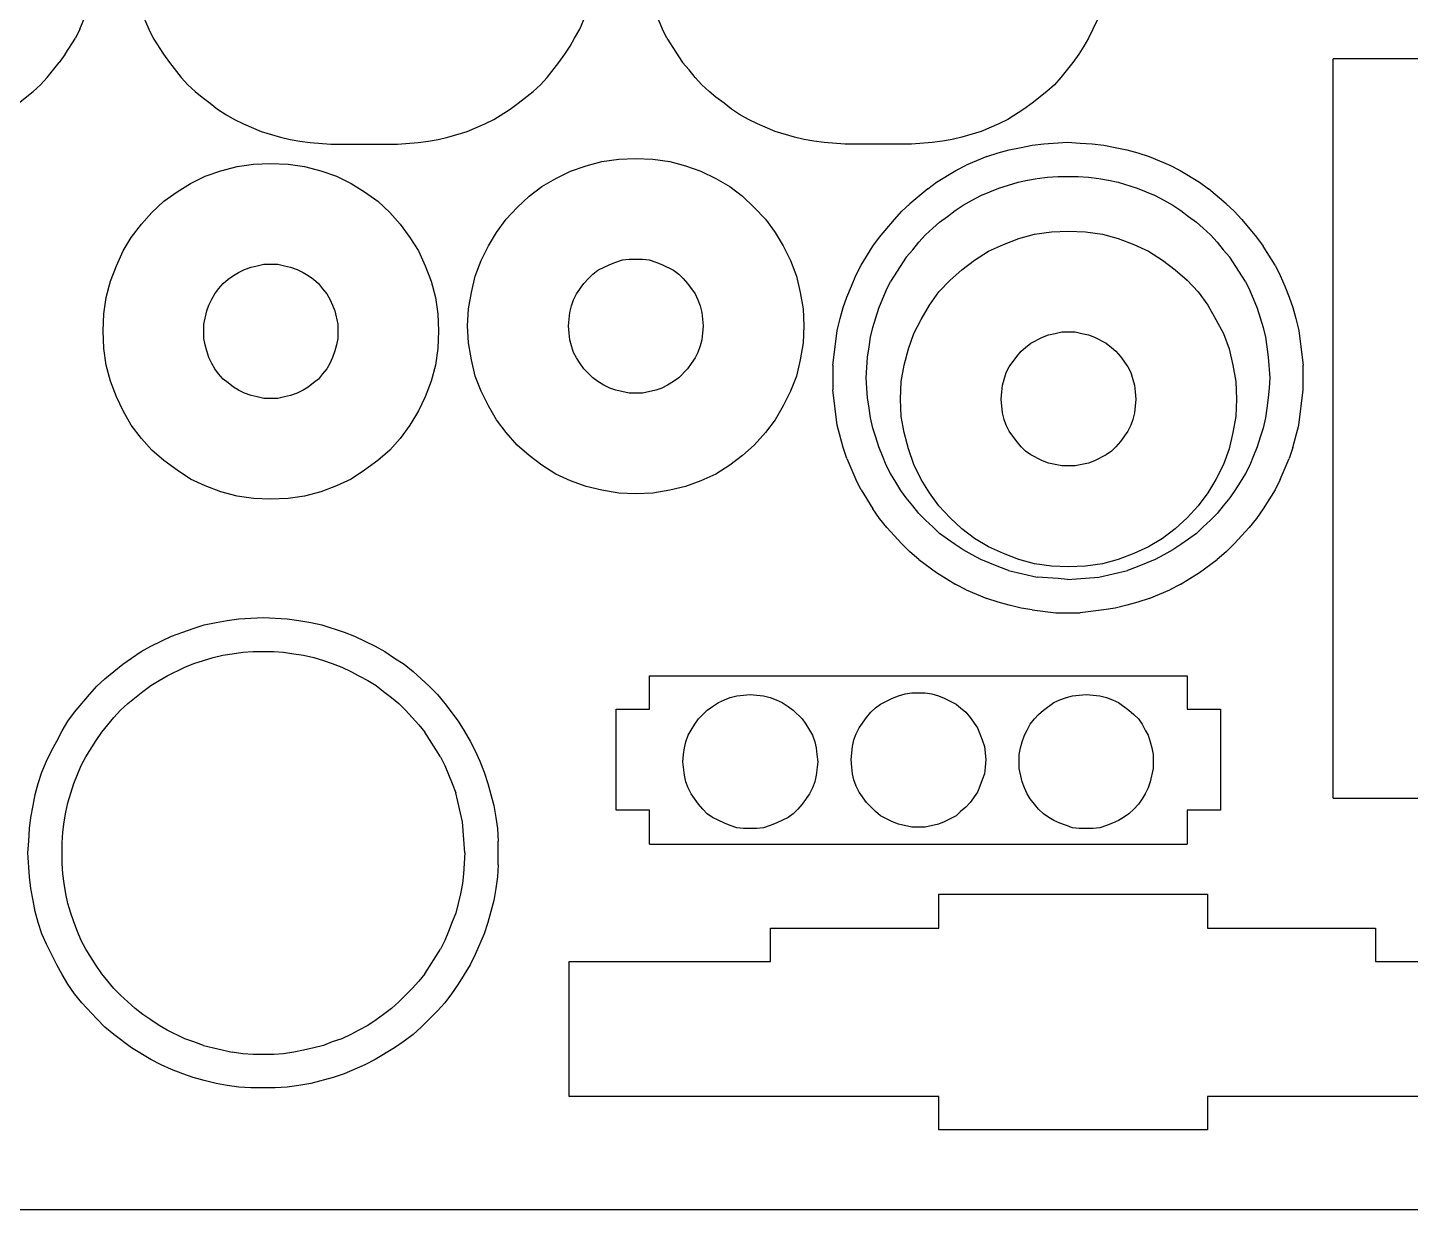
# Model space of a CAD drawing. Extents: x -4070 to 4070, y -2004 to 2004.
# Drawn here: x -255 to 1326, y -2004 to -654 of the extents above; entities that cross this region are included whole.
import ezdxf

# ---------------------------------------------------------------- set-up
doc = ezdxf.new("R2010")
doc.units = 0
doc.header["$MEASUREMENT"] = 0
doc.layers.get('0').update_dxf_attribs({"linetype": 'CONTINUOUS'})

msp = doc.modelspace()

# ---------------------------------------------------------------- linework, layer by layer
for p, q in [((-195.4, -655.6), (-186.9, -635.3)), ((-125.2, -635.3), (-116.7, -655.6)), ((376.1, -655.6), (384.5, -635.3)), ((470.7, -655.6), (462.3, -635.3)), ((967.7, -645.5), (957.6, -665.8)), ((-195.4, -655.6), (-200.5, -665.8)), ((-116.7, -655.6), (-111.6, -665.8)), ((370.1, -665.8), (376.1, -655.6)), ((475.8, -665.8), (470.7, -655.6)), ((-212.3, -684.4), (-200.5, -665.8)), ((-111.6, -665.8), (-99.8, -684.4)), ((359.1, -684.4), (365, -675.1)), ((365, -675.1), (370.1, -665.8)), ((475.8, -665.8), (493.6, -693.7)), ((952.5, -675.1), (946.6, -684.4)), ((957.6, -665.8), (952.5, -675.1)), ((-232.6, -710.7), (-219.1, -693.7)), ((-212.3, -684.4), (-219.1, -693.7)), ((-99.8, -684.4), (-93, -693.7)), ((-93, -693.7), (-79.5, -710.7)), ((338.8, -710.7), (352.3, -693.7)), ((352.3, -693.7), (359.1, -684.4)), ((501.2, -702.2), (493.6, -693.7)), ((939.8, -693.7), (926.2, -710.7)), ((946.6, -684.4), (939.8, -693.7)), ((1390.7, -689.6), (1237.5, -689.6)), ((1237.5, -1534.6), (1237.5, -689.6)), ((-232.6, -710.7), (-240.3, -719.1)), ((-79.5, -710.7), (-71.8, -719.1)), ((331.2, -719.1), (338.8, -710.7)), ((508, -710.7), (501.2, -702.2)), ((515.6, -719.1), (508, -710.7)), ((926.2, -710.7), (918.6, -719.1)), ((-265.7, -740.3), (-248.7, -726.7)), ((-240.3, -719.1), (-248.7, -726.7)), ((-71.8, -719.1), (-63.4, -726.7)), ((-63.4, -726.7), (-55.7, -733.5)), ((305.8, -740.3), (322.7, -726.7)), ((322.7, -726.7), (331.2, -719.1)), ((524.1, -726.7), (515.6, -719.1)), ((531.7, -733.5), (524.1, -726.7)), ((910.2, -726.7), (893.2, -740.3)), ((918.6, -719.1), (910.2, -726.7)), ((-55.7, -733.5), (-46.4, -740.3)), ((-46.4, -740.3), (-38, -747.1)), ((296.5, -747.1), (305.8, -740.3)), ((541, -740.3), (531.7, -733.5)), ((549.5, -747.1), (541, -740.3)), ((893.2, -740.3), (883.9, -747.1)), ((-38, -747.1), (-28.7, -753)), ((-28.7, -753), (-18.5, -758.9)), ((277.8, -758.9), (296.5, -747.1)), ((558.8, -753), (549.5, -747.1)), ((569, -758.9), (558.8, -753)), ((883.9, -747.1), (865.3, -758.9)), ((-18.5, -758.9), (-8.3, -764)), ((-8.3, -764), (12, -772.5)), ((12, -772.5), (34, -779.2)), ((225.3, -779.2), (247.4, -772.5)), ((247.4, -772.5), (267.7, -764)), ((267.7, -764), (277.8, -758.9)), ((579.1, -764), (569, -758.9)), ((599.4, -772.5), (579.1, -764)), ((621.4, -779.2), (599.4, -772.5)), ((834.8, -772.5), (812.8, -779.2)), ((855.1, -764), (834.8, -772.5)), ((865.3, -758.9), (855.1, -764)), ((34, -779.2), (45, -781.8)), ((45, -781.8), (56, -783.5)), ((56, -783.5), (67.9, -785.2)), ((67.9, -785.2), (91.6, -786.9)), ((91.6, -786.9), (167.8, -786.9)), ((167.8, -786.9), (191.5, -785.2)), ((191.5, -785.2), (203.3, -783.5)), ((203.3, -783.5), (214.3, -781.8)), ((214.3, -781.8), (225.3, -779.2)), ((632.5, -781.8), (621.4, -779.2)), ((643.5, -783.5), (632.5, -781.8)), ((655.3, -785.2), (643.5, -783.5)), ((679, -786.9), (655.3, -785.2)), ((755.2, -786.9), (679, -786.9)), ((778.9, -785.2), (755.2, -786.9)), ((790.8, -783.5), (778.9, -785.2)), ((801.8, -781.8), (790.8, -783.5)), ((812.8, -779.2), (801.8, -781.8)), ((880.5, -790.9), (893.2, -788.3)), ((893.2, -788.3), (906.7, -786.6)), ((906.7, -786.6), (933.8, -784.9)), ((933.8, -784.9), (948.2, -785.8)), ((948.2, -785.8), (961.7, -786.6)), ((961.7, -786.6), (975.3, -788.3)), ((975.3, -788.3), (988, -790.9)), ((401.2, -806.8), (420.6, -804.2)), ((420.6, -804.2), (440.1, -803.4)), ((440.1, -803.4), (459.6, -804.2)), ((459.6, -804.2), (479.1, -806.8)), ((841.5, -801), (817.8, -811.2)), ((841.5, -801), (854.2, -796.8)), ((854.2, -796.8), (866.9, -793.4)), ((866.9, -793.4), (880.5, -790.9)), ((988, -790.9), (1001.5, -793.4)), ((1001.5, -793.4), (1014.2, -796.8)), ((1014.2, -796.8), (1026.9, -801)), ((1026.9, -801), (1050.6, -811.2)), ((-52, -823.6), (-34.2, -817.6)), ((-34.2, -817.6), (-15.6, -812.6)), ((-15.6, -812.6), (3, -810)), ((3, -810), (22.5, -809.2)), ((22.5, -809.2), (42.8, -810)), ((42.8, -810), (61.4, -812.6)), ((61.4, -812.6), (80.1, -817.6)), ((80.1, -817.6), (97.9, -823.6)), ((348.7, -826.3), (365.6, -817.8)), ((365.6, -817.8), (383.4, -811.9)), ((383.4, -811.9), (401.2, -806.8)), ((479.1, -806.8), (496.8, -811.9)), ((496.8, -811.9), (514.6, -817.8)), ((514.6, -817.8), (531.6, -826.3)), ((783.9, -830.7), (806, -817.1)), ((806, -817.1), (817.8, -811.2)), ((1050.6, -811.2), (1062.5, -817.1)), ((1062.5, -817.1), (1084.5, -830.7)), ((-84.2, -841.4), (-68.9, -832)), ((-68.9, -832), (-52, -823.6)), ((97.9, -823.6), (114.8, -832)), ((114.8, -832), (130, -841.4)), ((318.2, -846.6), (332.6, -835.6)), ((332.6, -835.6), (348.7, -826.3)), ((531.6, -826.3), (547.6, -835.6)), ((547.6, -835.6), (562, -846.6)), ((773.8, -838.3), (783.9, -830.7)), ((834.7, -845.9), (855.1, -837.4)), ((855.1, -837.4), (877.1, -830.7)), ((877.1, -830.7), (888.1, -828.1)), ((888.1, -828.1), (899.1, -826.4)), ((899.1, -826.4), (910.9, -824.7)), ((910.9, -824.7), (922.8, -823.9)), ((922.8, -823.9), (945.7, -823.9)), ((945.7, -823.9), (957.5, -824.7)), ((957.5, -824.7), (969.4, -826.4)), ((969.4, -826.4), (980.4, -828.1)), ((980.4, -828.1), (991.4, -830.7)), ((991.4, -830.7), (1013.4, -837.4)), ((1013.4, -837.4), (1033.7, -845.9)), ((1084.5, -830.7), (1094.7, -838.3)), ((-113, -865.1), (-99.4, -852.4)), ((-99.4, -852.4), (-84.2, -841.4)), ((130, -841.4), (145.3, -852.4)), ((145.3, -852.4), (158.8, -865.1)), ((304.7, -859.3), (318.2, -846.6)), ((562, -846.6), (575.6, -859.3)), ((773.8, -838.3), (753.5, -855.2)), ((814.4, -856.9), (824.6, -851)), ((824.6, -851), (834.7, -845.9)), ((1033.7, -845.9), (1043.9, -851)), ((1043.9, -851), (1054, -856.9)), ((1115, -855.2), (1094.7, -838.3)), ((-124.8, -878.6), (-113, -865.1)), ((158.8, -865.1), (170.7, -878.6)), ((292, -872.8), (304.7, -859.3)), ((575.6, -859.3), (588.3, -872.8)), ((735.7, -873), (744.1, -863.7)), ((744.1, -863.7), (753.5, -855.2)), ((796.6, -869.6), (805.1, -862.8)), ((805.1, -862.8), (814.4, -856.9)), ((1054, -856.9), (1063.3, -862.8)), ((1063.3, -862.8), (1071.8, -869.6)), ((1115, -855.2), (1124.3, -863.7)), ((1124.3, -863.7), (1132.8, -873)), ((-136.7, -893.8), (-124.8, -878.6)), ((170.7, -878.6), (181.7, -893.8)), ((280.9, -888.1), (292, -872.8)), ((588.3, -872.8), (599.3, -888.1)), ((718.7, -893.3), (735.7, -873)), ((771.2, -890.8), (779.7, -883.1)), ((779.7, -883.1), (787.3, -876.4)), ((787.3, -876.4), (796.6, -869.6)), ((1071.8, -869.6), (1081.1, -876.4)), ((1081.1, -876.4), (1088.7, -883.1)), ((1088.7, -883.1), (1097.2, -890.8)), ((1132.8, -873), (1149.7, -893.3)), ((-146, -909.1), (-136.7, -893.8)), ((181.7, -893.8), (191.8, -909.1)), ((271.6, -903.3), (280.9, -888.1)), ((599.3, -888.1), (608.6, -903.3)), ((711.1, -903.5), (718.7, -893.3)), ((756.8, -907.7), (763.6, -899.2)), ((763.6, -899.2), (771.2, -890.8)), ((860.3, -901.8), (878.1, -895)), ((878.1, -895), (895.9, -889.9)), ((895.9, -889.9), (915.4, -887.4)), ((915.4, -887.4), (934.8, -886.5)), ((934.8, -886.5), (954.3, -887.4)), ((954.3, -887.4), (973.8, -889.9)), ((973.8, -889.9), (991.6, -895)), ((991.6, -895), (1009.3, -901.8)), ((1097.2, -890.8), (1104.8, -899.2)), ((1104.8, -899.2), (1111.6, -907.7)), ((1149.7, -893.3), (1157.3, -903.5)), ((-153.6, -926), (-146, -909.1)), ((191.8, -909.1), (199.5, -926)), ((263.2, -920.2), (271.6, -903.3)), ((608.6, -903.3), (617.1, -920.2)), ((697.6, -925.5), (711.1, -903.5)), ((749.2, -916.2), (731.4, -944.1)), ((749.2, -916.2), (756.8, -907.7)), ((827.3, -919.6), (843.4, -909.4)), ((843.4, -909.4), (860.3, -901.8)), ((1009.3, -901.8), (1026.3, -909.4)), ((1026.3, -909.4), (1042.4, -919.6)), ((1111.6, -907.7), (1119.2, -916.2)), ((1137, -944.1), (1119.2, -916.2)), ((1170.9, -925.5), (1157.3, -903.5)), ((-160.4, -943.8), (-153.6, -926)), ((-13.9, -933.6), (-7.1, -930.3)), ((-7.1, -930.3), (0.5, -927.7)), ((0.5, -927.7), (7.3, -926)), ((7.3, -926), (14.9, -924.3)), ((14.9, -924.3), (31, -924.3)), ((31, -924.3), (38.6, -926)), ((38.6, -926), (45.4, -927.7)), ((45.4, -927.7), (53, -930.3)), ((53, -930.3), (59.8, -933.6)), ((199.5, -926), (206.2, -943.8)), ((256.4, -938), (263.2, -920.2)), ((391, -935.5), (396.9, -931.2)), ((396.9, -931.2), (410.5, -924.5)), ((410.5, -924.5), (417.3, -921.9)), ((417.3, -921.9), (424.9, -919.4)), ((424.9, -919.4), (432.5, -918.5)), ((432.5, -918.5), (447.7, -918.5)), ((447.7, -918.5), (455.4, -919.4)), ((455.4, -919.4), (463, -921.9)), ((463, -921.9), (469.8, -924.5)), ((469.8, -924.5), (483.3, -931.2)), ((483.3, -931.2), (489.2, -935.5)), ((617.1, -920.2), (623.8, -938)), ((691.7, -937.3), (697.6, -925.5)), ((799.4, -942.4), (812.9, -930.6)), ((812.9, -930.6), (827.3, -919.6)), ((1042.4, -919.6), (1056.8, -930.6)), ((1056.8, -930.6), (1070.3, -942.4)), ((1170.9, -925.5), (1176.8, -937.3)), ((-165.5, -962.4), (-160.4, -943.8)), ((-36.8, -952.3), (-31.7, -946.3)), ((-31.7, -946.3), (-25.8, -941.3)), ((-25.8, -941.3), (-19.8, -937)), ((-19.8, -937), (-13.9, -933.6)), ((59.8, -933.6), (65.7, -937)), ((65.7, -937), (71.6, -941.3)), ((71.6, -941.3), (77.5, -946.3)), ((77.5, -946.3), (81.8, -952.3)), ((206.2, -943.8), (211.3, -962.4)), ((252.2, -956.6), (256.4, -938)), ((372.4, -958.3), (380.9, -946.5)), ((380.9, -946.5), (385.9, -940.6)), ((385.9, -940.6), (391, -935.5)), ((489.2, -935.5), (494.3, -940.6)), ((494.3, -940.6), (499.4, -946.5)), ((499.4, -946.5), (507.9, -958.3)), ((623.8, -938), (628.1, -956.6)), ((686.6, -949.2), (691.7, -937.3)), ((726.4, -954.3), (731.4, -944.1)), ((786.7, -956), (799.4, -942.4)), ((1070.3, -942.4), (1083, -956)), ((1137, -944.1), (1142.1, -954.3)), ((1176.8, -937.3), (1181.9, -949.2)), ((-168, -981.1), (-165.5, -962.4)), ((-47.8, -970.9), (-44.4, -964.1)), ((-44.4, -964.1), (-41, -958.2)), ((-41, -958.2), (-36.8, -952.3)), ((81.8, -952.3), (86.8, -958.2)), ((86.8, -958.2), (90.2, -964.1)), ((90.2, -964.1), (93.6, -970.9)), ((211.3, -962.4), (213.8, -981.1)), ((248.8, -975.3), (252.2, -956.6)), ((369, -965.1), (372.4, -958.3)), ((507.9, -958.3), (511.2, -965.1)), ((628.1, -956.6), (631.5, -975.3)), ((677.3, -973.7), (681.5, -961.9)), ((681.5, -961.9), (686.6, -949.2)), ((717.9, -974.6), (726.4, -954.3)), ((775.7, -971.2), (786.7, -956)), ((1083, -956), (1094, -971.2)), ((1142.1, -954.3), (1150.5, -974.6)), ((1181.9, -949.2), (1187, -961.9)), ((1187, -961.9), (1191.2, -973.7)), ((-53.7, -992.9), (-50.3, -977.7)), ((-50.3, -977.7), (-47.8, -970.9)), ((93.6, -970.9), (96.2, -977.7)), ((96.2, -977.7), (99.5, -992.9)), ((247.9, -994.7), (248.8, -975.3)), ((363.1, -994.7), (364.8, -979.5)), ((364.8, -979.5), (366.5, -971.9)), ((366.5, -971.9), (369, -965.1)), ((511.2, -965.1), (513.8, -971.9)), ((513.8, -971.9), (515.5, -979.5)), ((515.5, -979.5), (517.2, -994.7)), ((631.5, -975.3), (632.3, -994.7)), ((673.9, -986.4), (677.3, -973.7)), ((711.1, -996.6), (717.9, -974.6)), ((766.4, -987.3), (775.7, -971.2)), ((1094, -971.2), (1103.3, -987.3)), ((1150.5, -974.6), (1157.3, -996.6)), ((1191.2, -973.7), (1194.6, -986.4)), ((-168.8, -1000.5), (-168, -981.1)), ((-53.7, -1009), (-53.7, -992.9)), ((99.5, -992.9), (99.5, -1009)), ((213.8, -981.1), (214.7, -1000.5)), ((248.8, -1014.2), (247.9, -994.7)), ((363.9, -1003.2), (363.1, -994.7)), ((517.2, -994.7), (516.3, -1003.2)), ((632.3, -994.7), (631.5, -1014.2)), ((670.5, -1000), (673.9, -986.4)), ((757.9, -1003.4), (766.4, -987.3)), ((1103.3, -987.3), (1111.8, -1003.4)), ((1194.6, -986.4), (1198, -1000)), ((-168, -1020.8), (-168.8, -1000.5)), ((-52, -1016.6), (-53.7, -1009)), ((99.5, -1009), (97.9, -1016.6)), ((214.7, -1000.5), (213.8, -1020.8)), ((364.8, -1010.8), (363.9, -1003.2)), ((366.5, -1017.6), (364.8, -1010.8)), ((515.5, -1010.8), (513.8, -1017.6)), ((516.3, -1003.2), (515.5, -1010.8)), ((668.8, -1012.7), (670.5, -1000)), ((706.9, -1018.6), (708.6, -1007.6)), ((708.6, -1007.6), (711.1, -996.6)), ((752, -1021.1), (757.9, -1003.4)), ((891.7, -1014.4), (905.2, -1007.6)), ((905.2, -1007.6), (912, -1005.1)), ((912, -1005.1), (919.6, -1003.4)), ((919.6, -1003.4), (927.2, -1001.7)), ((927.2, -1001.7), (942.5, -1001.7)), ((942.5, -1001.7), (950.1, -1003.4)), ((950.1, -1003.4), (957.7, -1005.1)), ((957.7, -1005.1), (964.5, -1007.6)), ((964.5, -1007.6), (978, -1014.4)), ((1111.8, -1003.4), (1118.6, -1021.1)), ((1157.3, -996.6), (1159.9, -1007.6)), ((1159.9, -1007.6), (1161.6, -1018.6)), ((1198, -1000), (1199.7, -1012.7)), ((-165.5, -1039.5), (-168, -1020.8)), ((-50.3, -1023.4), (-52, -1016.6)), ((-47.8, -1031), (-50.3, -1023.4)), ((96.2, -1023.4), (93.6, -1031)), ((97.9, -1016.6), (96.2, -1023.4)), ((213.8, -1020.8), (211.3, -1039.5)), ((252.2, -1033.7), (248.8, -1014.2)), ((369, -1025.2), (366.5, -1017.6)), ((372.4, -1031.1), (369, -1025.2)), ((511.2, -1025.2), (507.9, -1031.1)), ((513.8, -1017.6), (511.2, -1025.2)), ((631.5, -1014.2), (628.1, -1033.7)), ((665.4, -1039.8), (668.8, -1012.7)), ((705.2, -1030.5), (706.9, -1018.6)), ((746.9, -1039.8), (752, -1021.1)), ((875.6, -1029.6), (880.7, -1023.7)), ((880.7, -1023.7), (885.7, -1019.4)), ((885.7, -1019.4), (891.7, -1014.4)), ((978, -1014.4), (983.9, -1019.4)), ((983.9, -1019.4), (989, -1023.7)), ((989, -1023.7), (994.1, -1029.6)), ((1118.6, -1021.1), (1122.8, -1039.8)), ((1161.6, -1018.6), (1163.2, -1030.5)), ((1199.7, -1012.7), (1203, -1039.8)), ((-160.4, -1058.1), (-165.5, -1039.5)), ((-44.4, -1037.8), (-47.8, -1031)), ((-41, -1043.7), (-44.4, -1037.8)), ((90.2, -1037.8), (86.8, -1043.7)), ((93.6, -1031), (90.2, -1037.8)), ((211.3, -1039.5), (206.2, -1058.1)), ((256.4, -1052.3), (252.2, -1033.7)), ((376.6, -1037.9), (372.4, -1031.1)), ((380.9, -1043.8), (376.6, -1037.9)), ((503.6, -1037.9), (499.4, -1043.8)), ((507.9, -1031.1), (503.6, -1037.9)), ((628.1, -1033.7), (623.8, -1052.3)), ((665.4, -1039.8), (665.4, -1067.7)), ((703.5, -1054.2), (705.2, -1030.5)), ((743.5, -1058.4), (746.9, -1039.8)), ((863.7, -1048.2), (867.1, -1041.5)), ((867.1, -1041.5), (875.6, -1029.6)), ((994.1, -1029.6), (1002.6, -1041.5)), ((1002.6, -1041.5), (1006, -1048.2)), ((1122.8, -1039.8), (1126.2, -1058.4)), ((1163.2, -1030.5), (1164.9, -1054.2)), ((1203, -1067.7), (1203, -1039.8)), ((-153.6, -1075.9), (-160.4, -1058.1)), ((-36.8, -1049.6), (-41, -1043.7)), ((-31.7, -1055.6), (-36.8, -1049.6)), ((-25.8, -1059.8), (-31.7, -1055.6)), ((77.5, -1055.6), (71.6, -1059.8)), ((81.8, -1049.6), (77.5, -1055.6)), ((86.8, -1043.7), (81.8, -1049.6)), ((206.2, -1058.1), (199.5, -1075.9)), ((263.2, -1069.2), (256.4, -1052.3)), ((391, -1054), (380.9, -1043.8)), ((396.9, -1058.2), (391, -1054)), ((403.7, -1062.5), (396.9, -1058.2)), ((483.3, -1058.2), (476.5, -1062.5)), ((489.2, -1054), (483.3, -1058.2)), ((499.4, -1043.8), (489.2, -1054)), ((623.8, -1052.3), (617.1, -1069.2)), ((704.4, -1066), (703.5, -1054.2)), ((742.6, -1078.7), (743.5, -1058.4)), ((859.5, -1062.6), (861.2, -1055.9)), ((861.2, -1055.9), (863.7, -1048.2)), ((1006, -1048.2), (1008.5, -1055.9)), ((1008.5, -1055.9), (1010.2, -1062.6)), ((1126.2, -1058.4), (1127, -1078.7)), ((1164.9, -1054.2), (1164.1, -1066)), ((-19.8, -1064.9), (-25.8, -1059.8)), ((-13.9, -1068.3), (-19.8, -1064.9)), ((-7.1, -1071.6), (-13.9, -1068.3)), ((0.5, -1074.2), (-7.1, -1071.6)), ((7.3, -1075.9), (0.5, -1074.2)), ((45.4, -1074.2), (38.6, -1075.9)), ((53, -1071.6), (45.4, -1074.2)), ((59.8, -1068.3), (53, -1071.6)), ((65.7, -1064.9), (59.8, -1068.3)), ((71.6, -1059.8), (65.7, -1064.9)), ((271.6, -1086.2), (263.2, -1069.2)), ((410.5, -1065.9), (403.7, -1062.5)), ((417.3, -1068.4), (410.5, -1065.9)), ((432.5, -1071.8), (417.3, -1068.4)), ((447.7, -1071.8), (432.5, -1071.8)), ((463, -1068.4), (447.7, -1071.8)), ((469.8, -1065.9), (463, -1068.4)), ((476.5, -1062.5), (469.8, -1065.9)), ((617.1, -1069.2), (608.6, -1086.2)), ((670.5, -1108.3), (665.4, -1067.7)), ((705.2, -1077), (704.4, -1066)), ((857.8, -1078.7), (858.6, -1070.2)), ((858.6, -1070.2), (859.5, -1062.6)), ((1010.2, -1062.6), (1011, -1070.2)), ((1011, -1070.2), (1011.9, -1078.7)), ((1164.1, -1066), (1163.2, -1077)), ((1198, -1108.3), (1203, -1067.7)), ((-146, -1092), (-153.6, -1075.9)), ((14.9, -1077.6), (7.3, -1075.9)), ((31, -1077.6), (14.9, -1077.6)), ((38.6, -1075.9), (31, -1077.6)), ((199.5, -1075.9), (191.8, -1092)), ((280.9, -1102.3), (271.6, -1086.2)), ((608.6, -1086.2), (599.3, -1102.3)), ((706.9, -1088.9), (705.2, -1077)), ((708.6, -1099.9), (706.9, -1088.9)), ((743.5, -1098.2), (742.6, -1078.7)), ((859.5, -1094), (857.8, -1078.7)), ((1011.9, -1078.7), (1010.2, -1094)), ((1127, -1078.7), (1126.2, -1098.2)), ((1161.6, -1088.9), (1159.9, -1099.9)), ((1163.2, -1077), (1161.6, -1088.9)), ((-136.7, -1108.1), (-146, -1092)), ((191.8, -1092), (181.7, -1108.1)), ((292, -1116.7), (280.9, -1102.3)), ((599.3, -1102.3), (588.3, -1116.7)), ((711.1, -1111.7), (708.6, -1099.9)), ((746.9, -1116.8), (743.5, -1098.2)), ((861.2, -1101.6), (859.5, -1094)), ((863.7, -1108.3), (861.2, -1101.6)), ((1008.5, -1101.6), (1006, -1108.3)), ((1010.2, -1094), (1008.5, -1101.6)), ((1126.2, -1098.2), (1122.8, -1116.8)), ((1159.9, -1099.9), (1157.3, -1111.7)), ((-124.8, -1123.3), (-136.7, -1108.1)), ((181.7, -1108.1), (170.7, -1123.3)), ((304.7, -1131.1), (292, -1116.7)), ((588.3, -1116.7), (575.6, -1131.1)), ((677.3, -1133.7), (670.5, -1108.3)), ((714.5, -1121.9), (711.1, -1111.7)), ((717.9, -1132.9), (714.5, -1121.9)), ((752, -1135.4), (746.9, -1116.8)), ((867.1, -1115.1), (863.7, -1108.3)), ((875.6, -1127), (867.1, -1115.1)), ((1002.6, -1115.1), (994.1, -1127)), ((1006, -1108.3), (1002.6, -1115.1)), ((1122.8, -1116.8), (1118.6, -1135.4)), ((1153.9, -1121.9), (1150.5, -1132.9)), ((1157.3, -1111.7), (1153.9, -1121.9)), ((1191.2, -1133.7), (1198, -1108.3)), ((-113, -1136.8), (-124.8, -1123.3)), ((-99.4, -1148.7), (-113, -1136.8)), ((158.8, -1136.8), (145.3, -1148.7)), ((170.7, -1123.3), (158.8, -1136.8)), ((318.2, -1142.9), (304.7, -1131.1)), ((575.6, -1131.1), (562, -1142.9)), ((681.5, -1146.4), (677.3, -1133.7)), ((722.1, -1143.1), (717.9, -1132.9)), ((757.9, -1153.2), (752, -1135.4)), ((880.7, -1132.9), (875.6, -1127)), ((885.7, -1138), (880.7, -1132.9)), ((891.7, -1142.2), (885.7, -1138)), ((983.9, -1138), (978, -1142.2)), ((989, -1132.9), (983.9, -1138)), ((994.1, -1127), (989, -1132.9)), ((1118.6, -1135.4), (1111.8, -1153.2)), ((1150.5, -1132.9), (1146.3, -1143.1)), ((1191.2, -1133.7), (1187, -1146.4)), ((-84.2, -1159.7), (-99.4, -1148.7)), ((145.3, -1148.7), (130, -1159.7)), ((332.6, -1153.9), (318.2, -1142.9)), ((562, -1142.9), (547.6, -1153.9)), ((681.5, -1146.4), (691.7, -1170.2)), ((726.4, -1154.1), (722.1, -1143.1)), ((766.4, -1170.2), (757.9, -1153.2)), ((905.2, -1149), (891.7, -1142.2)), ((912, -1151.5), (905.2, -1149)), ((927.2, -1154.9), (912, -1151.5)), ((957.7, -1151.5), (942.5, -1154.9)), ((964.5, -1149), (957.7, -1151.5)), ((978, -1142.2), (964.5, -1149)), ((1111.8, -1153.2), (1103.3, -1170.2)), ((1146.3, -1143.1), (1142.1, -1154.1)), ((1176.8, -1170.2), (1187, -1146.4)), ((-68.9, -1169.9), (-84.2, -1159.7)), ((130, -1159.7), (114.8, -1169.9)), ((348.7, -1164.1), (332.6, -1153.9)), ((365.6, -1171.7), (348.7, -1164.1)), ((531.6, -1164.1), (514.6, -1171.7)), ((547.6, -1153.9), (531.6, -1164.1)), ((731.4, -1163.4), (726.4, -1154.1)), ((737.4, -1173.5), (731.4, -1163.4)), ((942.5, -1154.9), (927.2, -1154.9)), ((1137, -1163.4), (1131.1, -1173.5)), ((1142.1, -1154.1), (1137, -1163.4)), ((-52, -1177.5), (-68.9, -1169.9)), ((-34.2, -1184.3), (-52, -1177.5)), ((-15.6, -1189.3), (-34.2, -1184.3)), ((80.1, -1184.3), (61.4, -1189.3)), ((97.9, -1177.5), (80.1, -1184.3)), ((114.8, -1169.9), (97.9, -1177.5)), ((383.4, -1178.5), (365.6, -1171.7)), ((401.2, -1182.7), (383.4, -1178.5)), ((420.6, -1186.1), (401.2, -1182.7)), ((479.1, -1182.7), (459.6, -1186.1)), ((496.8, -1178.5), (479.1, -1182.7)), ((514.6, -1171.7), (496.8, -1178.5)), ((697.6, -1182), (691.7, -1170.2)), ((697.6, -1182), (711.1, -1204)), ((743.3, -1182.9), (737.4, -1173.5)), ((749.2, -1191.3), (743.3, -1182.9)), ((775.7, -1185.4), (766.4, -1170.2)), ((786.7, -1200.6), (775.7, -1185.4)), ((1094, -1185.4), (1083, -1200.6)), ((1103.3, -1170.2), (1094, -1185.4)), ((1125.1, -1182.9), (1119.2, -1191.3)), ((1131.1, -1173.5), (1125.1, -1182.9)), ((1170.9, -1182), (1157.3, -1204)), ((1176.8, -1170.2), (1170.9, -1182)), ((3, -1191.9), (-15.6, -1189.3)), ((22.5, -1192.7), (3, -1191.9)), ((42.8, -1191.9), (22.5, -1192.7)), ((61.4, -1189.3), (42.8, -1191.9)), ((440.1, -1186.9), (420.6, -1186.1)), ((459.6, -1186.1), (440.1, -1186.9)), ((756.8, -1200.6), (749.2, -1191.3)), ((763.6, -1209.1), (756.8, -1200.6)), ((799.4, -1214.2), (786.7, -1200.6)), ((1083, -1200.6), (1070.3, -1214.2)), ((1111.6, -1200.6), (1104.8, -1209.1)), ((1119.2, -1191.3), (1111.6, -1200.6)), ((718.7, -1215), (711.1, -1204)), ((727.2, -1225.2), (718.7, -1215)), ((771.2, -1216.7), (763.6, -1209.1)), ((779.7, -1224.3), (771.2, -1216.7)), ((812.9, -1226.9), (799.4, -1214.2)), ((1070.3, -1214.2), (1056.8, -1226.9)), ((1097.2, -1216.7), (1088.7, -1224.3)), ((1104.8, -1209.1), (1097.2, -1216.7)), ((1149.7, -1215), (1141.2, -1225.2)), ((1157.3, -1204), (1149.7, -1215)), ((727.2, -1225.2), (744.1, -1243.8)), ((787.3, -1232), (779.7, -1224.3)), ((796.6, -1238.7), (787.3, -1232)), ((827.3, -1237.9), (812.9, -1226.9)), ((1056.8, -1226.9), (1042.4, -1237.9)), ((1081.1, -1232), (1071.8, -1238.7)), ((1088.7, -1224.3), (1081.1, -1232)), ((1124.3, -1243.8), (1141.2, -1225.2)), ((753.5, -1253.1), (744.1, -1243.8)), ((805.1, -1244.7), (796.6, -1238.7)), ((814.4, -1250.6), (805.1, -1244.7)), ((843.4, -1247.2), (827.3, -1237.9)), ((860.3, -1254.8), (843.4, -1247.2)), ((1026.3, -1247.2), (1009.3, -1254.8)), ((1042.4, -1237.9), (1026.3, -1247.2)), ((1063.3, -1244.7), (1054, -1250.6)), ((1071.8, -1238.7), (1063.3, -1244.7)), ((1124.3, -1243.8), (1115, -1253.1)), ((763.6, -1261.6), (753.5, -1253.1)), ((763.6, -1261.6), (783.9, -1276.8)), ((824.6, -1256.5), (814.4, -1250.6)), ((834.7, -1261.6), (824.6, -1256.5)), ((855.1, -1270.1), (834.7, -1261.6)), ((878.1, -1261.6), (860.3, -1254.8)), ((895.9, -1266.7), (878.1, -1261.6)), ((991.6, -1261.6), (973.8, -1266.7)), ((1009.3, -1254.8), (991.6, -1261.6)), ((1033.7, -1261.6), (1013.4, -1270.1)), ((1043.9, -1256.5), (1033.7, -1261.6)), ((1054, -1250.6), (1043.9, -1256.5)), ((1084.5, -1276.8), (1104.8, -1261.6)), ((1115, -1253.1), (1104.8, -1261.6)), ((783.9, -1276.8), (806, -1290.4)), ((866.1, -1274.3), (855.1, -1270.1)), ((866.1, -1274.3), (899.1, -1281.9)), ((915.4, -1269.2), (895.9, -1266.7)), ((934.8, -1270.1), (915.4, -1269.2)), ((954.3, -1269.2), (934.8, -1270.1)), ((973.8, -1266.7), (954.3, -1269.2)), ((969.4, -1281.9), (1002.4, -1274.3)), ((1013.4, -1270.1), (1002.4, -1274.3)), ((1062.5, -1290.4), (1084.5, -1276.8)), ((817.8, -1296.3), (806, -1290.4)), ((922.8, -1283.6), (899.1, -1281.9)), ((933.8, -1284.5), (922.8, -1283.6)), ((933.8, -1284.5), (969.4, -1281.9)), ((1062.5, -1290.4), (1050.6, -1296.3)), ((817.8, -1296.3), (841.5, -1306.5)), ((854.2, -1310.7), (841.5, -1306.5)), ((866.9, -1314.1), (854.2, -1310.7)), ((1014.2, -1310.7), (1001.5, -1314.1)), ((1026.9, -1306.5), (1014.2, -1310.7)), ((1026.9, -1306.5), (1050.6, -1296.3)), ((880.5, -1317.5), (866.9, -1314.1)), ((893.2, -1319.2), (880.5, -1317.5)), ((893.2, -1319.2), (920.3, -1322.6)), ((920.3, -1322.6), (948.2, -1322.6)), ((975.3, -1319.2), (948.2, -1322.6)), ((988, -1317.5), (975.3, -1319.2)), ((1001.5, -1314.1), (988, -1317.5)), ((-77.8, -1344.9), (-66, -1340.7)), ((-66, -1340.7), (-53.3, -1336.5)), ((-53.3, -1336.5), (-39.7, -1333.9)), ((-39.7, -1333.9), (-27, -1331.4)), ((-27, -1331.4), (-13.5, -1329.7)), ((-13.5, -1329.7), (0.1, -1328.8)), ((0.1, -1328.8), (14.5, -1328)), ((14.5, -1328), (41.6, -1329.7)), ((41.6, -1329.7), (55.1, -1331.4)), ((55.1, -1331.4), (68.7, -1333.9)), ((68.7, -1333.9), (81.4, -1336.5)), ((81.4, -1336.5), (106.8, -1344.9)), ((-114.2, -1361), (-90.5, -1349.2)), ((-90.5, -1349.2), (-77.8, -1344.9)), ((106.8, -1344.9), (118.6, -1349.2)), ((118.6, -1349.2), (142.3, -1361)), ((-146.4, -1381.3), (-136.2, -1374.6)), ((-136.2, -1374.6), (-125.2, -1366.9)), ((-125.2, -1366.9), (-114.2, -1361)), ((-65.1, -1380.5), (-43.1, -1373.7)), ((-43.1, -1373.7), (-32.1, -1371.2)), ((-32.1, -1371.2), (-21.1, -1369.5)), ((-21.1, -1369.5), (-9.2, -1367.8)), ((-9.2, -1367.8), (2.6, -1366.9)), ((2.6, -1366.9), (26.3, -1366.9)), ((26.3, -1366.9), (37.3, -1367.8)), ((37.3, -1367.8), (49.2, -1369.5)), ((49.2, -1369.5), (60.2, -1371.2)), ((60.2, -1371.2), (72, -1373.7)), ((72, -1373.7), (83, -1377.1)), ((142.3, -1361), (153.3, -1366.9)), ((153.3, -1366.9), (164.3, -1374.6)), ((164.3, -1374.6), (175.3, -1381.3)), ((-166.7, -1398.3), (-146.4, -1381.3)), ((-95.6, -1394.9), (-75.3, -1384.7)), ((-75.3, -1384.7), (-65.1, -1380.5)), ((83, -1377.1), (93.2, -1380.5)), ((93.2, -1380.5), (104.2, -1384.7)), ((104.2, -1384.7), (114.4, -1389.8)), ((114.4, -1389.8), (123.7, -1394.9)), ((175.3, -1381.3), (185.5, -1389.8)), ((185.5, -1389.8), (204.1, -1406.7)), ((-184.5, -1416.1), (-176, -1406.7)), ((-176, -1406.7), (-166.7, -1398.3)), ((-123.5, -1412.7), (-114.2, -1405.9)), ((-114.2, -1405.9), (-104.9, -1400)), ((-104.9, -1400), (-95.6, -1394.9)), ((123.7, -1394.9), (133.8, -1400)), ((133.8, -1400), (143.2, -1405.9)), ((143.2, -1405.9), (151.6, -1412.7)), ((204.1, -1406.7), (213.4, -1416.1)), ((455.9, -1433), (455.9, -1394.9)), ((455.9, -1394.9), (1070.5, -1394.9)), ((1070.5, -1394.9), (1070.5, -1433)), ((-201.4, -1436.4), (-184.5, -1416.1)), ((-140.5, -1426.2), (-123.5, -1412.7)), ((151.6, -1412.7), (160.9, -1419.4)), ((160.9, -1419.4), (169.4, -1426.2)), ((213.4, -1416.1), (221.9, -1426.2)), ((534.6, -1425.3), (541.4, -1422)), ((541.4, -1422), (548.1, -1419.4)), ((548.1, -1419.4), (555.8, -1417.7)), ((555.8, -1417.7), (571, -1416)), ((571, -1416), (586.2, -1417.7)), ((586.2, -1417.7), (593.9, -1419.4)), ((593.9, -1419.4), (600.6, -1422)), ((600.6, -1422), (607.4, -1425.3)), ((720, -1427), (733.6, -1420.3)), ((733.6, -1420.3), (740.3, -1417.7)), ((740.3, -1417.7), (748, -1415.2)), ((748, -1415.2), (755.6, -1414.3)), ((755.6, -1414.3), (770.8, -1414.3)), ((770.8, -1414.3), (778.4, -1415.2)), ((778.4, -1415.2), (786.1, -1417.7)), ((786.1, -1417.7), (792.8, -1420.3)), ((792.8, -1420.3), (806.4, -1427)), ((918.1, -1425.3), (924.9, -1422)), ((924.9, -1422), (932.5, -1419.4)), ((932.5, -1419.4), (939.3, -1417.7)), ((939.3, -1417.7), (946.9, -1416.9)), ((946.9, -1416.9), (955.4, -1416)), ((955.4, -1416), (970.6, -1417.7)), ((970.6, -1417.7), (978.3, -1419.4)), ((978.3, -1419.4), (985, -1422)), ((985, -1422), (991.8, -1425.3)), ((-209.1, -1446.5), (-201.4, -1436.4)), ((-156.6, -1442.3), (-148.9, -1433.8)), ((-148.9, -1433.8), (-140.5, -1426.2)), ((169.4, -1426.2), (177, -1433.8)), ((177, -1433.8), (192.3, -1450.8)), ((221.9, -1426.2), (237.1, -1446.5)), ((417.8, -1548.1), (417.8, -1433)), ((417.8, -1433), (455.9, -1433)), ((511.7, -1444), (521.9, -1433.8)), ((521.9, -1433.8), (527.8, -1429.6)), ((527.8, -1429.6), (534.6, -1425.3)), ((607.4, -1425.3), (614.2, -1429.6)), ((614.2, -1429.6), (620.1, -1433.8)), ((620.1, -1433.8), (630.3, -1444)), ((703.9, -1442.3), (709, -1436.3)), ((709, -1436.3), (714.1, -1431.3)), ((714.1, -1431.3), (720, -1427)), ((806.4, -1427), (811.5, -1431.3)), ((811.5, -1431.3), (817.4, -1436.3)), ((817.4, -1436.3), (822.5, -1442.3)), ((900.4, -1438.9), (906.3, -1433.8)), ((906.3, -1433.8), (918.1, -1425.3)), ((991.8, -1425.3), (1003.7, -1433.8)), ((1003.7, -1433.8), (1009.6, -1438.9)), ((1070.5, -1433), (1108.6, -1433)), ((1108.6, -1433), (1108.6, -1548.1)), ((-215.8, -1457.5), (-209.1, -1446.5)), ((-170.1, -1459.2), (-156.6, -1442.3)), ((192.3, -1450.8), (199, -1459.2)), ((237.1, -1446.5), (243.9, -1457.5)), ((503.3, -1456.7), (507.5, -1449.9)), ((507.5, -1449.9), (511.7, -1444)), ((630.3, -1444), (634.5, -1449.9)), ((634.5, -1449.9), (638.7, -1456.7)), ((692.1, -1460.9), (695.5, -1454.1)), ((695.5, -1454.1), (703.9, -1442.3)), ((822.5, -1442.3), (830.9, -1454.1)), ((830.9, -1454.1), (836, -1467.7)), ((887.7, -1456.7), (891, -1449.9)), ((891, -1449.9), (896.1, -1444)), ((896.1, -1444), (900.4, -1438.9)), ((1009.6, -1438.9), (1014.7, -1444)), ((1014.7, -1444), (1018.9, -1449.9)), ((1018.9, -1449.9), (1022.3, -1456.7)), ((-227.7, -1480.4), (-221.8, -1469.4)), ((-221.8, -1469.4), (-215.8, -1457.5)), ((-188.7, -1487.2), (-176.9, -1468.5)), ((-176.9, -1468.5), (-170.1, -1459.2)), ((216.8, -1487.2), (199, -1459.2)), ((243.9, -1457.5), (250.7, -1469.4)), ((250.7, -1469.4), (256.6, -1480.4)), ((497.3, -1470.2), (499.9, -1462.6)), ((499.9, -1462.6), (503.3, -1456.7)), ((638.7, -1456.7), (642.1, -1462.6)), ((642.1, -1462.6), (644.7, -1470.2)), ((687.8, -1475.3), (689.5, -1467.7)), ((689.5, -1467.7), (692.1, -1460.9)), ((836, -1467.7), (838.6, -1475.3)), ((881.7, -1470.2), (884.3, -1462.6)), ((884.3, -1462.6), (887.7, -1456.7)), ((1022.3, -1456.7), (1025.7, -1462.6)), ((1025.7, -1462.6), (1028.2, -1470.2)), ((-233.6, -1492.2), (-227.7, -1480.4)), ((256.6, -1480.4), (261.7, -1492.2)), ((494, -1493.1), (494.8, -1484.6)), ((494.8, -1484.6), (495.7, -1477)), ((495.7, -1477), (497.3, -1470.2)), ((644.7, -1470.2), (646.4, -1477)), ((646.4, -1477), (647.2, -1484.6)), ((647.2, -1484.6), (648.1, -1493.1)), ((686.2, -1490.5), (687.8, -1475.3)), ((838.6, -1475.3), (840.2, -1490.5)), ((878.3, -1484.6), (880, -1477)), ((878.3, -1500.7), (878.3, -1484.6)), ((880, -1477), (881.7, -1470.2)), ((1028.2, -1470.2), (1029.9, -1477)), ((1029.9, -1477), (1031.6, -1484.6)), ((1031.6, -1484.6), (1031.6, -1500.7)), ((-238.7, -1504.9), (-233.6, -1492.2)), ((-202.3, -1517.6), (-193.8, -1497.3)), ((-193.8, -1497.3), (-188.7, -1487.2)), ((216.8, -1487.2), (221.9, -1497.3)), ((221.9, -1497.3), (230.4, -1517.6)), ((261.7, -1492.2), (266.8, -1504.9)), ((495.7, -1508.3), (494, -1493.1)), ((648.1, -1493.1), (646.4, -1508.3)), ((687, -1499), (686.2, -1490.5)), ((687.8, -1506.6), (687, -1499)), ((839.4, -1499), (838.6, -1506.6)), ((840.2, -1490.5), (839.4, -1499)), ((881.7, -1515.9), (878.3, -1500.7)), ((1031.6, -1500.7), (1028.2, -1515.9)), ((-242.9, -1517.6), (-238.7, -1504.9)), ((266.8, -1504.9), (271, -1517.6)), ((497.3, -1515.9), (495.7, -1508.3)), ((499.9, -1522.7), (497.3, -1515.9)), ((644.7, -1515.9), (642.1, -1522.7)), ((646.4, -1508.3), (644.7, -1515.9)), ((689.5, -1513.4), (687.8, -1506.6)), ((692.1, -1521), (689.5, -1513.4)), ((836, -1513.4), (833.5, -1521)), ((838.6, -1506.6), (836, -1513.4)), ((884.3, -1522.7), (881.7, -1515.9)), ((1028.2, -1515.9), (1025.7, -1522.7)), ((-248.8, -1543), (-246.3, -1530.3)), ((-246.3, -1530.3), (-242.9, -1517.6)), ((-209.1, -1539.7), (-202.3, -1517.6)), ((230.4, -1517.6), (234.6, -1528.6)), ((242.2, -1561.7), (234.6, -1528.6)), ((271, -1517.6), (277.8, -1543)), ((503.3, -1529.5), (499.9, -1522.7)), ((511.7, -1541.3), (503.3, -1529.5)), ((638.7, -1529.5), (630.3, -1541.3)), ((642.1, -1522.7), (638.7, -1529.5)), ((695.5, -1527.8), (692.1, -1521)), ((703.9, -1539.6), (695.5, -1527.8)), ((830.9, -1527.8), (822.5, -1539.6)), ((833.5, -1521), (830.9, -1527.8)), ((887.7, -1529.5), (884.3, -1522.7)), ((891, -1535.4), (887.7, -1529.5)), ((1022.3, -1529.5), (1018.9, -1535.4)), ((1025.7, -1522.7), (1022.3, -1529.5)), ((-251.4, -1556.6), (-248.8, -1543)), ((-211.6, -1550.7), (-209.1, -1539.7)), ((277.8, -1543), (280.3, -1556.6)), ((455.9, -1548.1), (417.8, -1548.1)), ((455.9, -1587.1), (455.9, -1548.1)), ((516.8, -1547.3), (511.7, -1541.3)), ((521.9, -1552.3), (516.8, -1547.3)), ((625.2, -1547.3), (620.1, -1552.3)), ((630.3, -1541.3), (625.2, -1547.3)), ((714.1, -1549.8), (703.9, -1539.6)), ((817.4, -1544.7), (811.5, -1549.8)), ((822.5, -1539.6), (817.4, -1544.7)), ((896.1, -1541.3), (891, -1535.4)), ((900.4, -1547.3), (896.1, -1541.3)), ((906.3, -1552.3), (900.4, -1547.3)), ((1009.6, -1547.3), (1003.7, -1552.3)), ((1014.7, -1541.3), (1009.6, -1547.3)), ((1018.9, -1535.4), (1014.7, -1541.3)), ((1108.6, -1548.1), (1070.5, -1548.1)), ((1070.5, -1548.1), (1070.5, -1587.1)), ((1237.5, -1534.6), (1390.7, -1534.6)), ((-253.1, -1569.3), (-251.4, -1556.6)), ((-215, -1573.5), (-213.3, -1561.7)), ((-213.3, -1561.7), (-211.6, -1550.7)), ((244.8, -1597.2), (242.2, -1561.7)), ((280.3, -1556.6), (282, -1569.3)), ((527.8, -1556.6), (521.9, -1552.3)), ((541.4, -1563.3), (527.8, -1556.6)), ((548.1, -1565.9), (541.4, -1563.3)), ((600.6, -1563.3), (593.9, -1565.9)), ((614.2, -1556.6), (600.6, -1563.3)), ((620.1, -1552.3), (614.2, -1556.6)), ((720, -1554.9), (714.1, -1549.8)), ((733.6, -1561.7), (720, -1554.9)), ((740.3, -1564.2), (733.6, -1561.7)), ((755.6, -1567.6), (740.3, -1564.2)), ((786.1, -1564.2), (770.8, -1567.6)), ((792.8, -1561.7), (786.1, -1564.2)), ((806.4, -1554.9), (792.8, -1561.7)), ((811.5, -1549.8), (806.4, -1554.9)), ((912.2, -1556.6), (906.3, -1552.3)), ((918.1, -1560), (912.2, -1556.6)), ((924.9, -1563.3), (918.1, -1560)), ((932.5, -1565.9), (924.9, -1563.3)), ((985, -1563.3), (978.3, -1565.9)), ((991.8, -1560), (985, -1563.3)), ((997.7, -1556.6), (991.8, -1560)), ((1003.7, -1552.3), (997.7, -1556.6)), ((-253.9, -1583.7), (-253.1, -1569.3)), ((-215.8, -1585.4), (-215, -1573.5)), ((282, -1569.3), (282.9, -1583.7)), ((555.8, -1568.4), (548.1, -1565.9)), ((563.4, -1569.3), (555.8, -1568.4)), ((578.6, -1569.3), (563.4, -1569.3)), ((586.2, -1568.4), (578.6, -1569.3)), ((593.9, -1565.9), (586.2, -1568.4)), ((770.8, -1567.6), (755.6, -1567.6)), ((939.3, -1568.4), (932.5, -1565.9)), ((946.9, -1569.3), (939.3, -1568.4)), ((963, -1569.3), (946.9, -1569.3)), ((970.6, -1568.4), (963, -1569.3)), ((978.3, -1565.9), (970.6, -1568.4)), ((-254.8, -1597.2), (-253.9, -1583.7)), ((-215.8, -1609.1), (-215.8, -1585.4)), ((282.9, -1610.8), (282.9, -1583.7)), ((455.9, -1587.1), (1070.5, -1587.1)), ((-253.1, -1624.3), (-254.8, -1597.2)), ((-215, -1620.9), (-215.8, -1609.1)), ((244.8, -1597.2), (243.1, -1620.9)), ((282.9, -1610.8), (282, -1624.3)), ((-251.4, -1637.9), (-253.1, -1624.3)), ((-213.3, -1631.9), (-215, -1620.9)), ((243.1, -1620.9), (242.2, -1631.9)), ((282, -1624.3), (280.3, -1637.9)), ((-248.8, -1651.4), (-251.4, -1637.9)), ((-211.6, -1643.8), (-213.3, -1631.9)), ((-209.1, -1654.8), (-211.6, -1643.8)), ((239.7, -1643.8), (234.6, -1665.8)), ((242.2, -1631.9), (239.7, -1643.8)), ((280.3, -1637.9), (277.8, -1651.4)), ((-246.3, -1664.1), (-248.8, -1651.4)), ((-205.7, -1665.8), (-209.1, -1654.8)), ((277.8, -1651.4), (271, -1676.8)), ((786.4, -1644.3), (1093.7, -1644.3)), ((786.4, -1683.2), (786.4, -1644.3)), ((1093.7, -1644.3), (1093.7, -1683.2)), ((-242.9, -1676.8), (-246.3, -1664.1)), ((-202.3, -1676), (-205.7, -1665.8)), ((234.6, -1665.8), (230.4, -1676)), ((-238.7, -1689.5), (-242.9, -1676.8)), ((-233.6, -1701.4), (-238.7, -1689.5)), ((-198, -1687), (-202.3, -1676)), ((-193.8, -1697.1), (-198, -1687)), ((226.1, -1687), (221.9, -1697.1)), ((230.4, -1676), (226.1, -1687)), ((266.8, -1689.5), (256.6, -1713.2)), ((271, -1676.8), (266.8, -1689.5)), ((594.2, -1721.3), (594.2, -1683.2)), ((594.2, -1683.2), (786.4, -1683.2)), ((1093.7, -1683.2), (1285.9, -1683.2)), ((1285.9, -1683.2), (1285.9, -1721.3)), ((-221.8, -1725.1), (-233.6, -1701.4)), ((-188.7, -1707.3), (-193.8, -1697.1)), ((221.9, -1697.1), (216.8, -1707.3)), ((-176.9, -1725.9), (-188.7, -1707.3)), ((199, -1735.2), (216.8, -1707.3)), ((256.6, -1713.2), (250.7, -1725.1)), ((363.9, -1721.3), (594.2, -1721.3)), ((363.9, -1875.4), (363.9, -1721.3)), ((1285.9, -1721.3), (1516.2, -1721.3)), ((-215.8, -1736.1), (-221.8, -1725.1)), ((-209.1, -1747.1), (-215.8, -1736.1)), ((-170.1, -1735.2), (-176.9, -1725.9)), ((-156.6, -1752.2), (-170.1, -1735.2)), ((199, -1735.2), (192.3, -1743.7)), ((250.7, -1725.1), (237.1, -1747.1)), ((-201.4, -1758.1), (-209.1, -1747.1)), ((-148.9, -1759.8), (-156.6, -1752.2)), ((184.6, -1752.2), (169.4, -1767.4)), ((192.3, -1743.7), (184.6, -1752.2)), ((237.1, -1747.1), (229.5, -1758.1)), ((-193, -1768.3), (-201.4, -1758.1)), ((-176, -1786.9), (-193, -1768.3)), ((-132, -1775), (-148.9, -1759.8)), ((169.4, -1767.4), (160.9, -1775)), ((221.9, -1768.3), (213.4, -1777.6)), ((229.5, -1758.1), (221.9, -1768.3)), ((-123.5, -1781.8), (-132, -1775)), ((-114.2, -1787.7), (-123.5, -1781.8)), ((151.6, -1781.8), (143.2, -1787.7)), ((160.9, -1775), (151.6, -1781.8)), ((213.4, -1777.6), (194.8, -1796.2)), ((-166.7, -1796.2), (-176, -1786.9)), ((-156.6, -1804.7), (-166.7, -1796.2)), ((-104.9, -1794.5), (-114.2, -1787.7)), ((-95.6, -1799.6), (-104.9, -1794.5)), ((-75.3, -1809.7), (-95.6, -1799.6)), ((123.7, -1799.6), (114.4, -1804.7)), ((133.8, -1794.5), (123.7, -1799.6)), ((143.2, -1787.7), (133.8, -1794.5)), ((194.8, -1796.2), (185.5, -1804.7)), ((-136.2, -1819.9), (-156.6, -1804.7)), ((-65.1, -1813.1), (-75.3, -1809.7)), ((-54.1, -1817.4), (-65.1, -1813.1)), ((-54.1, -1817.4), (-21.1, -1825)), ((83, -1817.4), (72, -1819.9)), ((93.2, -1813.1), (83, -1817.4)), ((104.2, -1809.7), (93.2, -1813.1)), ((114.4, -1804.7), (104.2, -1809.7)), ((175.3, -1812.3), (164.3, -1819.9)), ((185.5, -1804.7), (175.3, -1812.3)), ((-114.2, -1833.4), (-136.2, -1819.9)), ((-102.4, -1839.4), (-114.2, -1833.4)), ((-9.2, -1826.7), (-21.1, -1825)), ((2.6, -1827.5), (-9.2, -1826.7)), ((26.3, -1827.5), (2.6, -1827.5)), ((37.3, -1826.7), (26.3, -1827.5)), ((49.2, -1825), (37.3, -1826.7)), ((60.2, -1822.4), (49.2, -1825)), ((72, -1819.9), (60.2, -1822.4)), ((142.3, -1833.4), (130.5, -1839.4)), ((164.3, -1819.9), (142.3, -1833.4)), ((-90.5, -1844.5), (-102.4, -1839.4)), ((-77.8, -1849.5), (-90.5, -1844.5)), ((130.5, -1839.4), (106.8, -1849.5)), ((-66, -1853.8), (-77.8, -1849.5)), ((-53.3, -1857.2), (-66, -1853.8)), ((-39.7, -1860.5), (-53.3, -1857.2)), ((-27, -1863.1), (-39.7, -1860.5)), ((-13.5, -1864.8), (-27, -1863.1)), ((0.1, -1865.6), (-13.5, -1864.8)), ((41.6, -1864.8), (28, -1865.6)), ((55.1, -1863.1), (41.6, -1864.8)), ((68.7, -1860.5), (55.1, -1863.1)), ((94.1, -1853.8), (68.7, -1860.5)), ((106.8, -1849.5), (94.1, -1853.8)), ((28, -1865.6), (0.1, -1865.6)), ((786.4, -1875.4), (363.9, -1875.4)), ((786.4, -1913.5), (786.4, -1875.4)), ((1516.2, -1875.4), (1093.7, -1875.4)), ((1093.7, -1875.4), (1093.7, -1913.5)), ((1093.7, -1913.5), (786.4, -1913.5)), ((-4070.5, -2004.5), (4070.5, -2004.5))]:
    msp.add_line(p, q)

doc.saveas('drawing.dxf')
